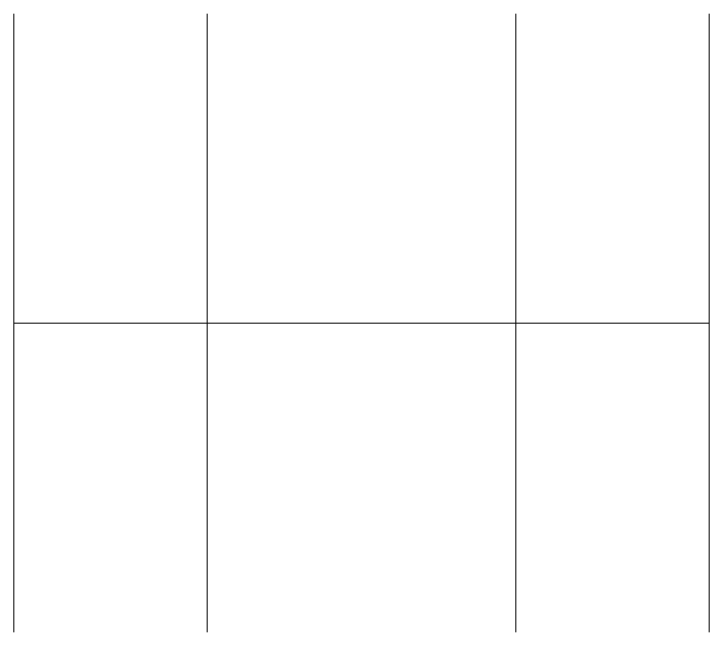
# Model space of a CAD drawing. Header units: millimetres. Extents: x 1246 to 16959, y -13818 to -1371.
# Drawn here: x 13300 to 13750, y -7700 to -7300 of the extents above; entities that cross this region are included whole.
import ezdxf

# ---------------------------------------------------------------- set-up
doc = ezdxf.new("R2010")
doc.units = ezdxf.units.MM
doc.header["$LTSCALE"] = 50
doc.linetypes.add('ISO-04 Long Dashed Dotted', pattern=[7.747, 6.096, -0.762, 0.127, -0.762])
doc.layers.add('pio-Symmetry Label Object', color=7, linetype='Continuous', lineweight=5)

msp = doc.modelspace()

# ---------------------------------------------------------------- linework, layer by layer
at = {"layer": 'pio-Symmetry Label Object', "color": 7, "linetype": 'Continuous', "lineweight": 5, "transparency": 33554687}
for p, q in [((13300, -7700), (13300, -7300)), ((13425, -7700), (13425, -7300)), ((13625, -7700), (13625, -7300)), ((13750, -7700), (13750, -7300)), ((13300, -7500), (13550, -7500)), ((13500, -7500), (13750, -7500))]:
    msp.add_line(p, q, dxfattribs=at)
at = {"layer": 'pio-Symmetry Label Object', "color": 7, "linetype": 'ISO-04 Long Dashed Dotted', "lineweight": 5, "transparency": 33554687}
msp.add_line((13750, -7500), (13300, -7500), dxfattribs=at)

doc.saveas('drawing.dxf')
